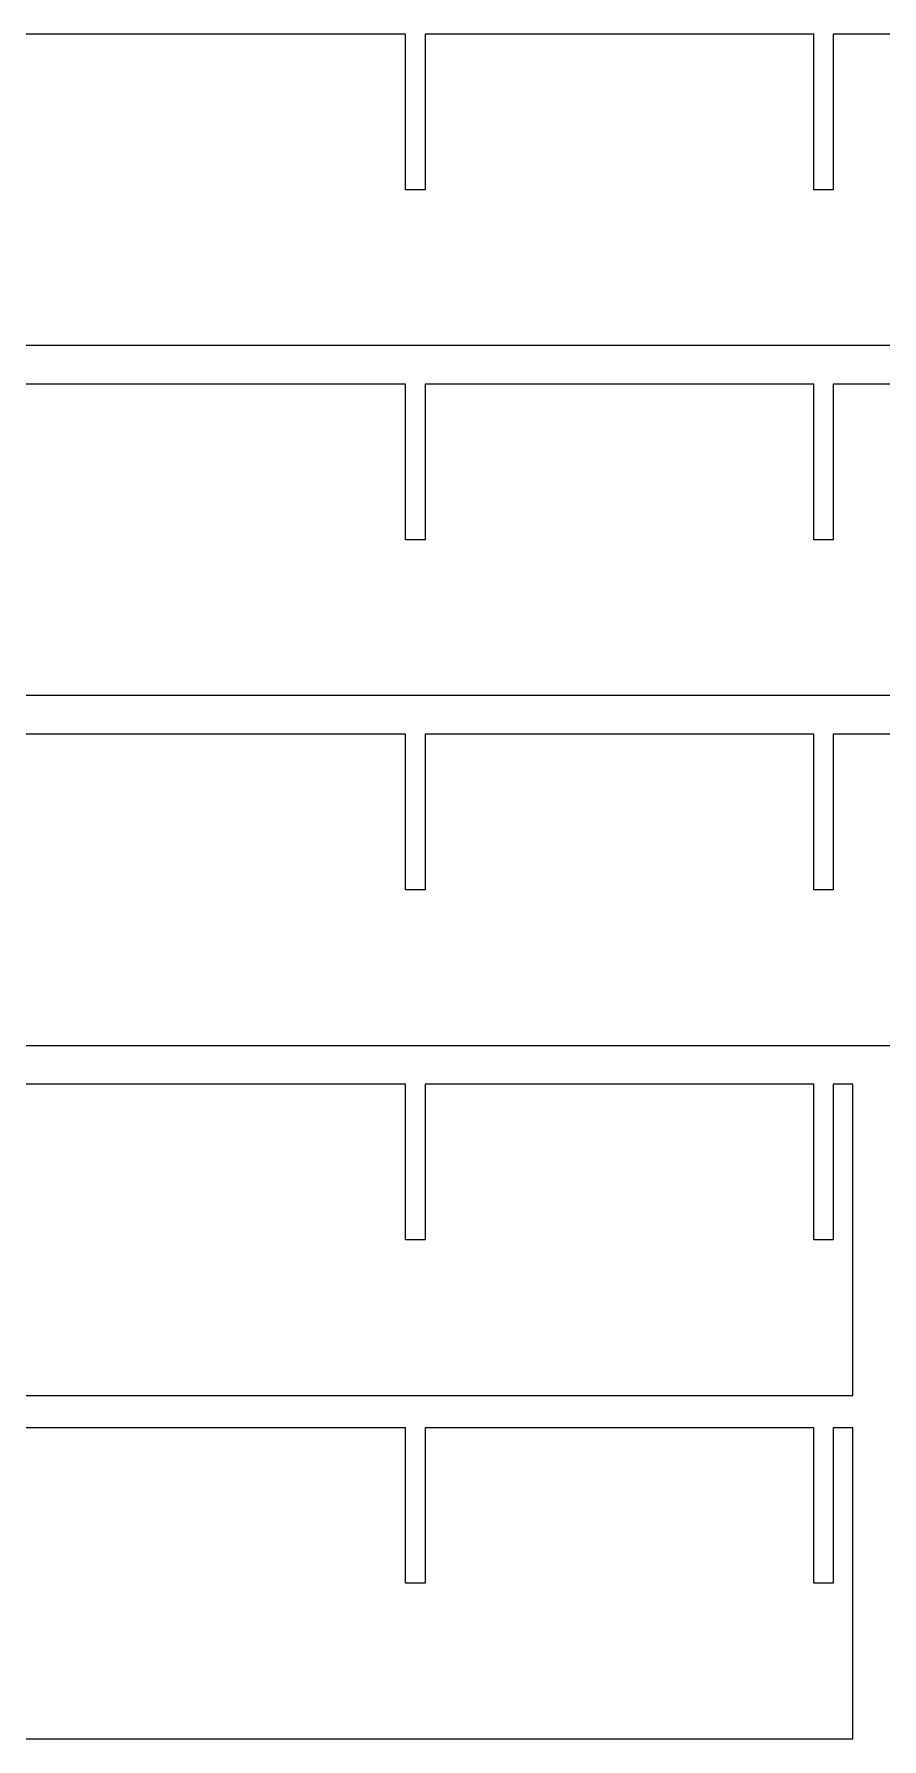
# Model space of a CAD drawing. Header units: inches. Extents: x 0.5 to 38, y -22.4 to -0.5.
# Drawn here: x 11.72 to 22.62, y -22.41 to -0.5 of the extents above; entities that cross this region are included whole.
import ezdxf

# ---------------------------------------------------------------- set-up
doc = ezdxf.new("R2010")
doc.units = ezdxf.units.IN
doc.header["$MEASUREMENT"] = 0
doc.layers.add('Layer 3', color=7, linetype='Continuous')

msp = doc.modelspace()

# ---------------------------------------------------------------- linework, layer by layer
at = {"layer": 'Layer 3', "color": 18, "lineweight": 25, "true_color": 0x010101}
for points in [[(16.5, -0.5), (11.5, -0.5)], [(16.5, -2.5), (16.5, -0.5)], [(21.75, -0.5), (16.75, -0.5)], [(16.75, -0.5), (16.75, -2.5)], [(21.75, -2.5), (21.75, -0.5)], [(27, -0.5), (22, -0.5)], [(22, -0.5), (22, -2.5)], [(16.75, -2.5), (16.5, -2.5)], [(22, -2.5), (21.75, -2.5)], [(0.5, -4.5), (38, -4.5)], [(16.5, -5), (11.5, -5)], [(16.5, -7), (16.5, -5)], [(21.75, -5), (16.75, -5)], [(16.75, -5), (16.75, -7)], [(21.75, -7), (21.75, -5)], [(27, -5), (22, -5)], [(22, -5), (22, -7)], [(16.75, -7), (16.5, -7)], [(22, -7), (21.75, -7)], [(0.5, -9), (38, -9)], [(16.5, -9.5), (11.5, -9.5)], [(16.5, -11.5), (16.5, -9.5)], [(21.75, -9.5), (16.75, -9.5)], [(16.75, -9.5), (16.75, -11.5)], [(21.75, -11.5), (21.75, -9.5)], [(27, -9.5), (22, -9.5)], [(22, -9.5), (22, -11.5)], [(16.75, -11.5), (16.5, -11.5)], [(22, -11.5), (21.75, -11.5)], [(0.5, -13.5), (38, -13.5)], [(16.5, -14), (11.5, -14)], [(16.5, -16), (16.5, -14)], [(21.75, -14), (16.75, -14)], [(16.75, -14), (16.75, -16)], [(21.75, -16), (21.75, -14)], [(22.25, -14), (22, -14)], [(22, -14), (22, -16)], [(22.25, -18), (22.25, -14)], [(16.75, -16), (16.5, -16)], [(22, -16), (21.75, -16)], [(0.5, -18), (22.25, -18)], [(16.5, -18.415), (11.5, -18.415)], [(16.5, -20.415), (16.5, -18.415)], [(21.75, -18.415), (16.75, -18.415)], [(16.75, -18.415), (16.75, -20.415)], [(21.75, -20.415), (21.75, -18.415)], [(22.25, -18.415), (22, -18.415)], [(22, -18.415), (22, -20.415)], [(22.25, -22.415), (22.25, -18.415)], [(16.75, -20.415), (16.5, -20.415)], [(22, -20.415), (21.75, -20.415)], [(0.5, -22.415), (22.25, -22.415)]]:
    msp.add_lwpolyline(points, dxfattribs=at)

doc.saveas('drawing.dxf')
